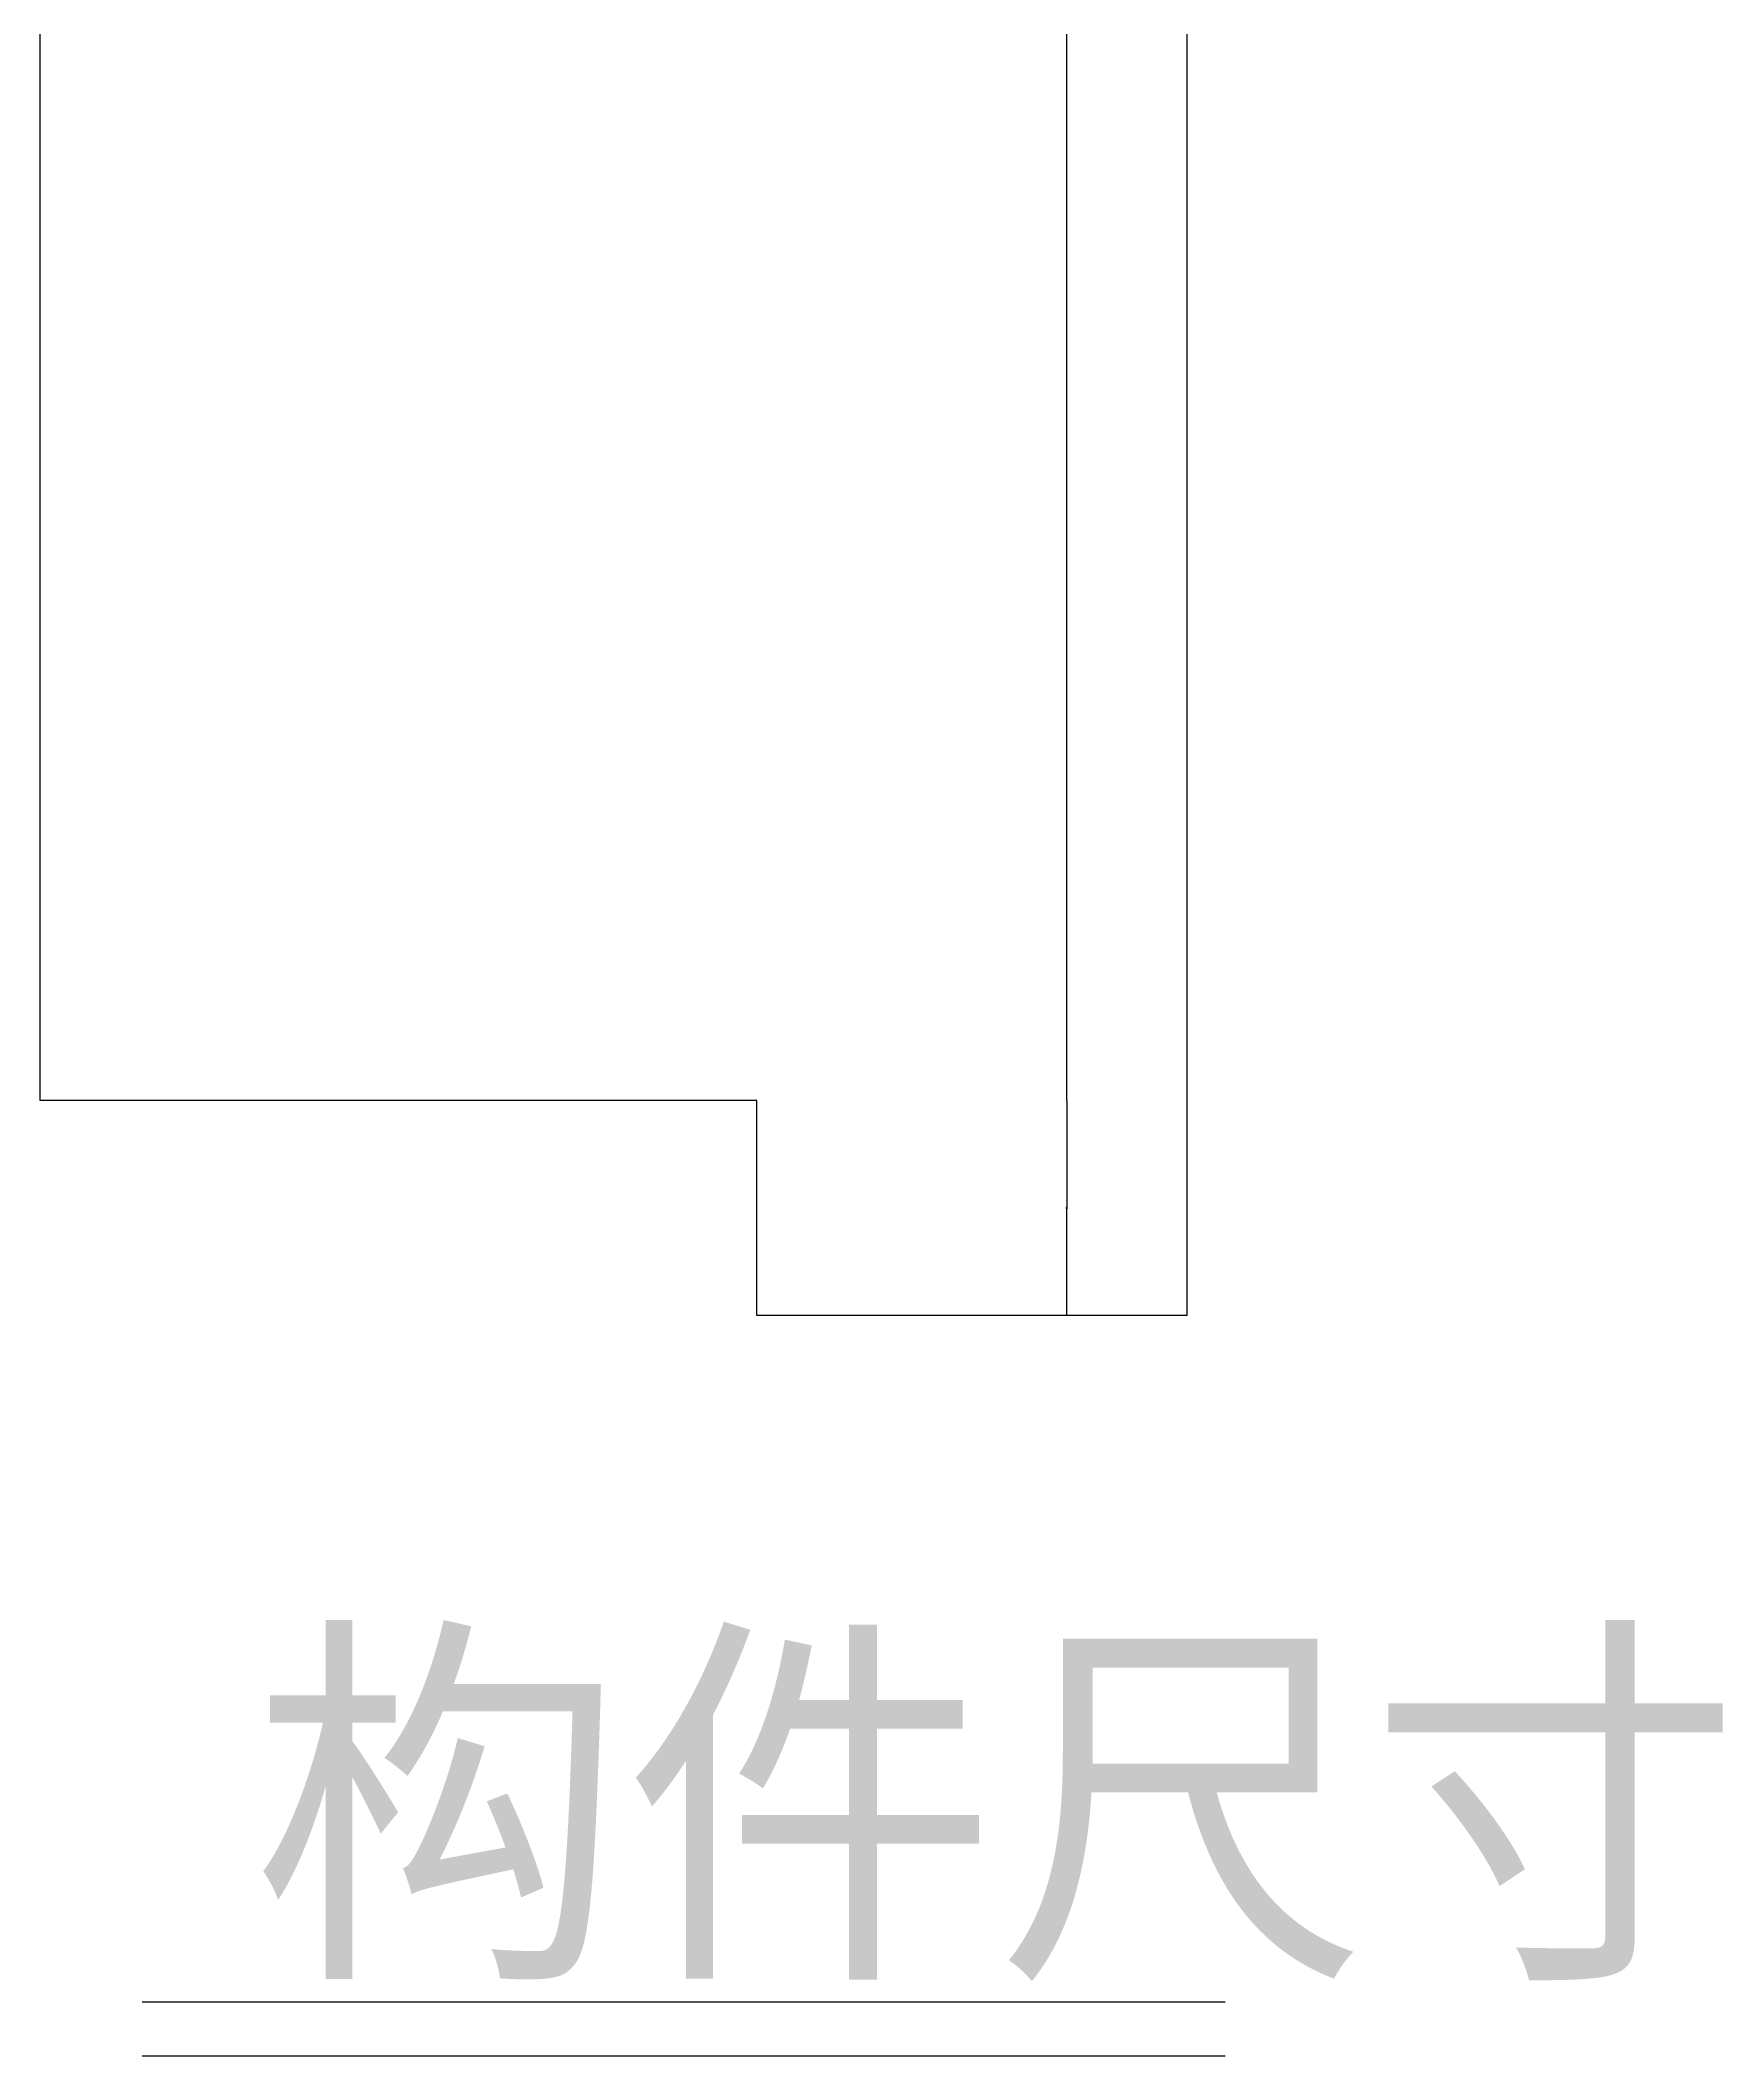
# Model space of a CAD drawing. Header units: metres. Extents: x 16 to 4383, y -1447 to 2482.
# Drawn here: x 3443 to 4383, y -964 to 162 of the extents above; entities that cross this region are included whole.
import ezdxf

# ---------------------------------------------------------------- set-up
doc = ezdxf.new("R2010")
doc.units = ezdxf.units.M
for name, color, linetype in [('PUB_DIM', 3, 'Continuous'), ('PUB_TEXT', 7, 'Continuous'), ('PUB_WALL', 255, 'Continuous'), ('S_WALL', 255, 'Continuous')]:
    doc.layers.add(name, color=color, linetype=linetype)
doc.dimstyles.get("Standard").update_dxf_attribs({"dimtxt": 2.5, "dimasz": 2.5, "dimexe": 1.25, "dimexo": 0.625, "dimtad": 1, "dimcen": 2.5, "dimazin": 3, "dimtfac": 1, "dimtmove": 0, "dimatfit": 3})

# ---------------------------------------------------------------- blocks, each defined once
blk = doc.blocks.new('_CLOSEDFILLED')
at = {"color": 0, "linetype": 'BYBLOCK'}
blk.add_solid([(-1, 0.2), (0, 0), (-1, -0.2)], dxfattribs=at)
blk = doc.blocks.new('*D16')
for p, q in [((4016.33, -430.1), (4016.33, -490.1)), ((4016.08, -490.1), (4015.83, -490.1)), ((4016.33, -550.1), (4016.33, -490.1)), ((4016.33, -490.1), (4016.33, -490.1)), ((4016.58, -490.1), (4016.83, -490.1))]:
    blk.add_line(p, q)
at = {"layer": 'Defpoints'}
for p in [(4016.33, -430.1), (4016.33, -490.1), (4016.33, -550.1)]:
    blk.add_point(p, dxfattribs=at)
at = {"layer": 'PUB_DIM', "xscale": 0.25, "yscale": 0.25}
blk.add_blockref('_CLOSEDFILLED', (4016.33, -490.1), dxfattribs=at)
at = {"layer": 'PUB_DIM', "xscale": 0.25, "yscale": 0.25, "rotation": 180}
blk.add_blockref('_CLOSEDFILLED', (4016.33, -490.1), dxfattribs=at)
at = {"layer": 'PUB_DIM', "insert": (4016.33, -488.975), "char_height": 1, "attachment_point": 5}
blk.add_mtext('0', dxfattribs=at)
blk = doc.blocks.new('*D17')
for p, q in [((4016.33, 1009.9), (4016.33, 289.9)), ((4016.08, 289.9), (4015.83, 289.9)), ((4016.33, -430.1), (4016.33, 289.9)), ((4016.33, 289.9), (4016.33, 289.9)), ((4016.58, 289.9), (4016.83, 289.9))]:
    blk.add_line(p, q)
at = {"layer": 'Defpoints'}
for p in [(4016.33, 1009.9), (4016.33, 289.9), (4016.33, -430.1)]:
    blk.add_point(p, dxfattribs=at)
at = {"layer": 'PUB_DIM', "xscale": 0.25, "yscale": 0.25}
blk.add_blockref('_CLOSEDFILLED', (4016.33, 289.9), dxfattribs=at)
at = {"layer": 'PUB_DIM', "xscale": 0.25, "yscale": 0.25, "rotation": 180}
blk.add_blockref('_CLOSEDFILLED', (4016.33, 289.9), dxfattribs=at)
at = {"layer": 'PUB_DIM', "insert": (4016.33, 291.025), "char_height": 1, "attachment_point": 5}
blk.add_mtext('0', dxfattribs=at)

msp = doc.modelspace()

# ---------------------------------------------------------------- linework, layer by layer
at = {"layer": 'PUB_TEXT'}
for points in [[(3500.27, -933.52), (4104.88, -933.52)], [(3500.27, -963.52), (4104.88, -963.52)]]:
    msp.add_lwpolyline(points, dxfattribs=at)
at = {"layer": 'PUB_WALL'}
msp.add_lwpolyline([(3443.34, 1009.9), (3843.34, 1009.9), (3843.34, 1129.9), (4083.34, 1129.9), (4083.34, -550.1), (3843.34, -550.1), (3843.34, -430.1), (3443.34, -430.1)], close=True, dxfattribs=at)
at = {"layer": 'S_WALL'}
for p, q in [((4083.34, 1129.9), (4083.34, -550.1)), ((3443.34, -430.1), (3443.34, 1009.9)), ((3843.34, -430.1), (3443.34, -430.1)), ((3843.34, -550.1), (3843.34, -430.1)), ((4083.34, -550.1), (3843.34, -550.1))]:
    msp.add_line(p, q, dxfattribs=at)

# ---------------------------------------------------------------- texts
at = {"layer": 'PUB_TEXT'}
msp.add_text('构件尺寸', height=160, dxfattribs=at).set_placement((3561.16, -903.52))

# ---------------------------------------------------------------- dimensions: what is measured, and where the dimension line sits
at = {"layer": 'PUB_DIM'}
for base, p1, p2, picture, middle in [((4016.33, 289.9), (4016.33, -430.1), (4016.33, 1009.9), '*D17', (4016.33, 291.025)), ((4016.33, -490.1), (4016.33, -550.1), (4016.33, -430.1), '*D16', (4016.33, -488.975))]:
    dim = msp.add_linear_dim(base=base, p1=p1, p2=p2, dimstyle='Standard', dxfattribs=at)
    dim.commit()
    dim.dimension.update_dxf_attribs({"geometry": picture, "text_midpoint": middle})

doc.saveas('drawing.dxf')
